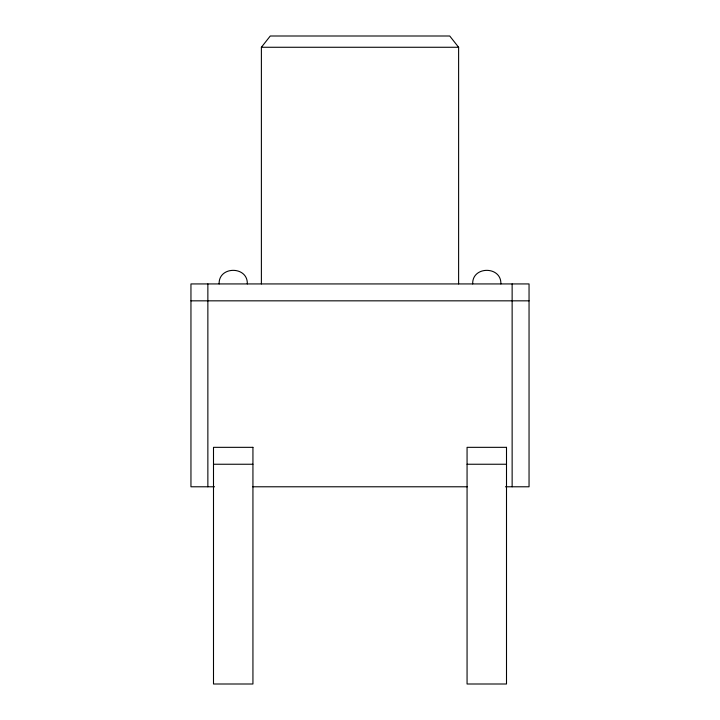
<?xml version="1.0" encoding="UTF-8"?>
<svg xmlns="http://www.w3.org/2000/svg" width="720" height="720" viewBox="0 0 720 720"><rect width="100%" height="100%" fill="white"/><g stroke="black" fill="none" stroke-linecap="round" stroke-linejoin="round"><path stroke-width="1.08" d="M219.132 283.932C218.448 265.833 247.986 265.833 247.302 283.932M472.698 283.932C472.014 265.833 501.552 265.833 500.868 283.932M261.387 283.932L261.387 47.268L270.27 36L449.73 36L458.613 47.268L458.613 283.932M261.387 47.268L458.613 47.268M190.953 300.834L529.047 300.834M213.498 464.247L252.936 464.247M467.064 464.247L506.502 464.247M214.542 486.783L190.953 486.783L190.953 283.932L529.047 283.932L529.047 486.783L505.458 486.783M252.729 486.783L467.271 486.783M512.136 283.932L512.136 486.783M207.864 283.932L207.864 486.783M252.936 447.336L213.498 447.336L213.498 684L252.936 684L252.936 447.336M506.502 447.336L467.064 447.336L467.064 684L506.502 684L506.502 447.336"/></g></svg>
